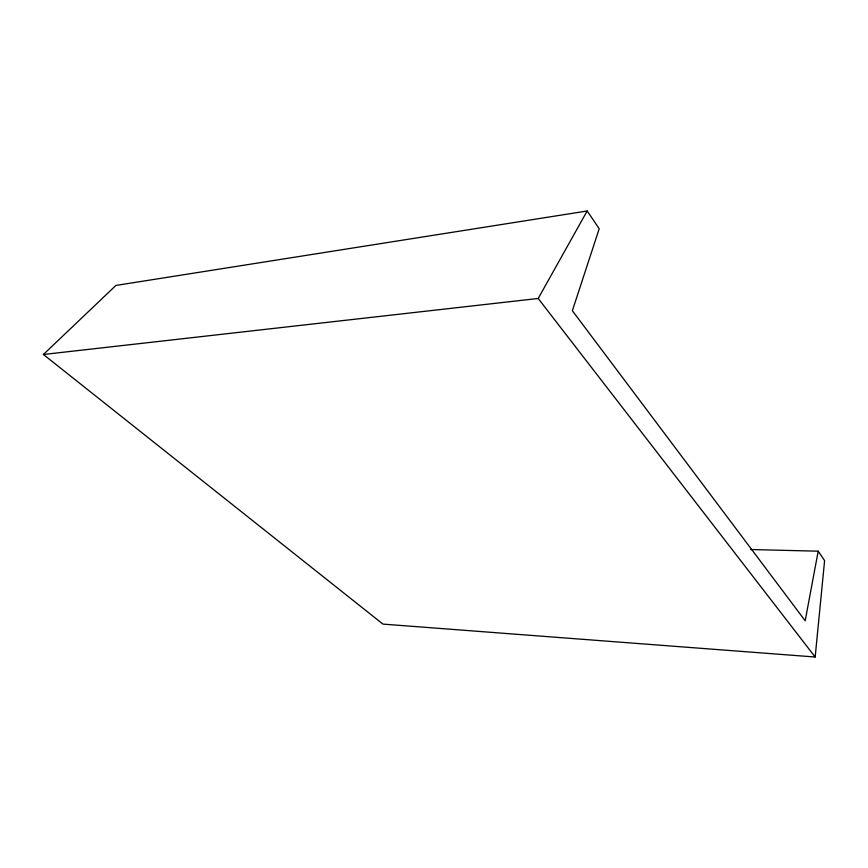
<?xml version="1.0" encoding="UTF-8"?>
<svg xmlns="http://www.w3.org/2000/svg" width="868" height="868" viewBox="0 0 868 868"><rect width="100%" height="100%" fill="white"/><g stroke="black" fill="none" stroke-linecap="round" stroke-linejoin="round"><path stroke-width="1.3" d="M818.198 551.191L805.178 620.772L572.359 310.733L599.213 228.718L587.169 210.989L115.911 285.442L43.4 354.491L382.951 624.103L815.16 657.011L824.6 560.62L818.198 551.191L750.614 549.52M43.4 354.491L538.203 298.473L587.169 210.989M538.203 298.473L815.16 657.011"/></g></svg>
